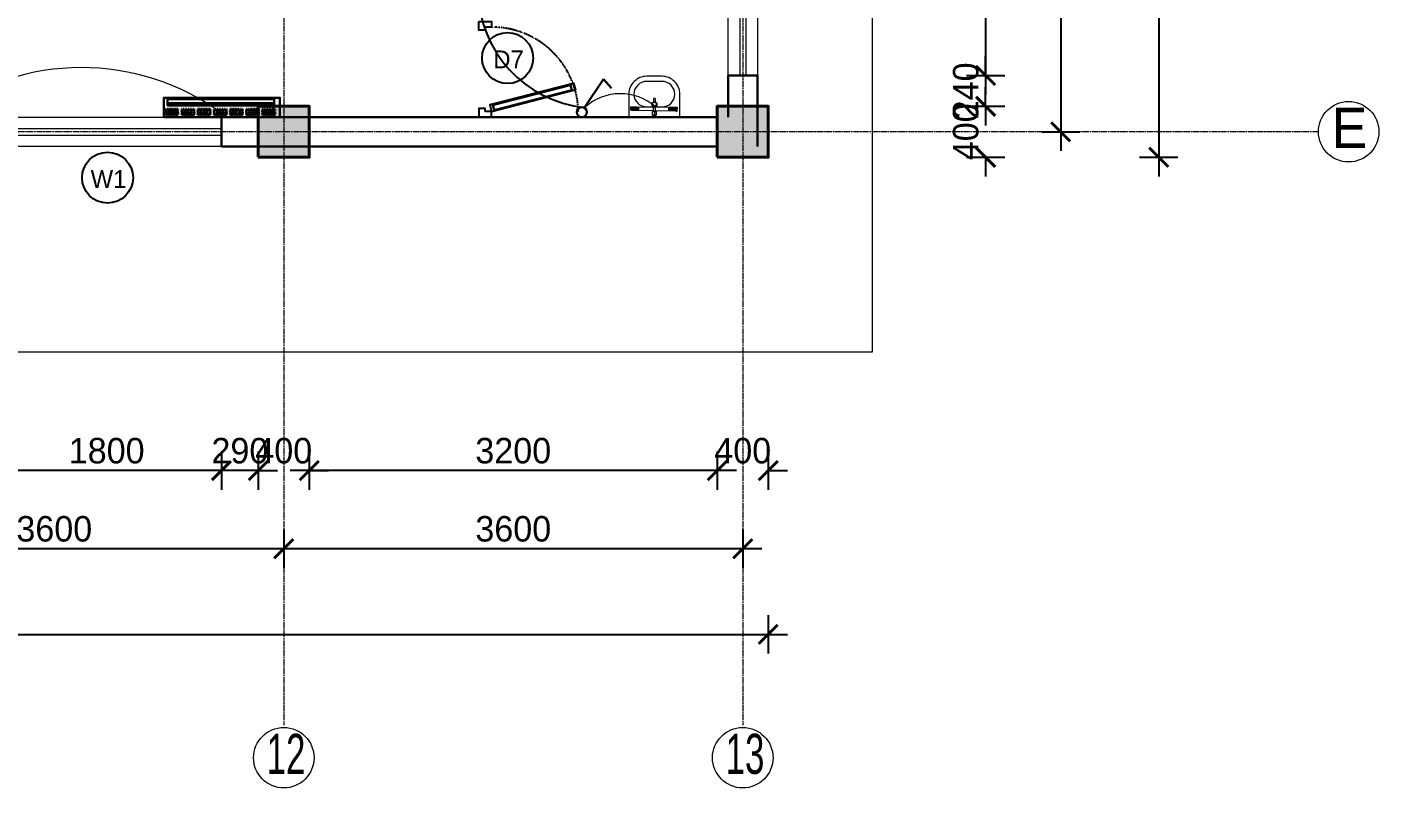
# Model space of a CAD drawing. Header units: inches. Extents: x -3071 to 2534411, y -17796 to 388172.
# Drawn here: x 1701681 to 1712285, y 347001 to 352971 of the extents above; entities that cross this region are included whole.
import ezdxf
from ezdxf.enums import TextEntityAlignment as Align

# ---------------------------------------------------------------- set-up
doc = ezdxf.new("R2010")
doc.units = ezdxf.units.IN
doc.header["$MEASUREMENT"] = 0
for name, pattern in [('ACAD_ISO08W100', [36, 24, -3, 6, -3]), ('CENTER', [2, 1.25, -0.25, 0.25, -0.25]), ('DASHDOT2', [12.7, 6.35, -3.175, 0, -3.175]), ('DASHED', [0.75, 0.5, -0.25]), ('TRAZOS1', [0.15, 0.1, -0.05])]:
    doc.linetypes.add(name, pattern=pattern)
for name, color, linetype, lineweight in [('001-Archi-Opening Tags', 14, 'Continuous', 25), ('001-Archi-Sanitary', 130, 'Continuous', 5), ('002-Archi- Opening', 90, 'Continuous', 25), ('A .4 col', 5, 'Continuous', 40), ('A 0.13 dw', 3, 'Continuous', 13), ('A 0.13 IND DIM', 240, 'Continuous', 13), ('Bed Head Panel 0.9 m', 120, 'Continuous', 30), ('cen', 50, 'ACAD_ISO08W100', 5), ('dotted line', 1, 'DASHED', 9), ('Grid Tag', 6, 'Continuous', 20), ('p1 walls stone outline', 4, 'Continuous', 30), ('Picture Light', 3, 'Continuous', 35), ('Switches', 173, 'Continuous', 15)]:
    doc.layers.add(name, color=color, linetype=linetype, lineweight=lineweight)
for name, color, linetype in [('Bathroom Mirror Light', 111, 'CENTER'), ('ceilling fan', 3, 'Continuous'), ('Wires', 1, 'Continuous')]:
    doc.layers.add(name, color=color, linetype=linetype)
doc.styles.add('Archi 100', font='GOTHIC.TTF', dxfattribs={"height": 200})
doc.styles.add('CG', font='GOTHIC.TTF', dxfattribs={"height": 40})
doc.styles.get("Standard").update_dxf_attribs({"font": 'GOTHIC.TTF'})
doc.dimstyles.new('Archi 100', dxfattribs={"dimtxt": 200, "dimasz": 150, "dimexe": 150, "dimexo": 300, "dimgap": 50, "dimtad": 1, "dimdec": 0, "dimrnd": 5, "dimzin": 0, "dimdsep": 46, "dimtxsty": 'Archi 100', "dimblk": 'ARCHTICK', "dimcen": 0.09, "dimdle": 150, "dimclrd": 256, "dimclre": 256, "dimclrt": 256, "dimadec": 0, "dimazin": 0, "dimtfac": 1, "dimtdec": 0, "dimtix": 1, "dimtofl": 0, "dimtmove": 0, "dimatfit": 3, "dimfxl": 150, "dimfxlon": 1, "dimtolj": 1, "dimtzin": 0, "dimlwd": -1, "dimlwe": -1, "dimarcsym": 0})

# ---------------------------------------------------------------- blocks, each defined once
blk = doc.blocks.new('W2')
at = {"layer": 'A 0.13 dw'}
for points in [[(143910, 195589), (143910, 195359), (142110, 195359), (142110, 195589)], [(142110, 195446), (143910, 195446), (143910, 195496), (142110, 195496)]]:
    blk.add_lwpolyline(points, close=True, dxfattribs=at)
blk = doc.blocks.new('grid')
at = {"layer": 'Grid Tag', "linetype": 'Continuous', "ltscale": 30}
blk.add_circle((51, 48), 264, dxfattribs=at)
blk.add_attdef('GRID', (-143, -93), '', height=200)
blk = doc.blocks.new('window tag')
blk.add_circle((0, 0), 200)
at = {"style": 'Archi 100', "flags": 1}
for tag, p in [('WIDTH', (15, 174.5)), ('HEIGHT', (-4.5, -348.5))]:
    blk.add_attdef(tag, p, '', height=200, dxfattribs=at)
at = {"style": 'Archi 100'}
blk.add_attdef('SYMBOL', text='', height=200, dxfattribs=at).set_placement((8, -10.5), align=Align.MIDDLE_CENTER)
blk = doc.blocks.new('ed 17')
for p, q in [((95, -116), (44, -130)), ((44, -130), (208, -761)), ((50, -152), (101, -138)), ((94, -140), (58, -150)), ((58, -150), (215, -759)), ((94, -140), (251, -750)), ((101, -138), (95, -116)), ((259, -748), (101, -138)), ((101, -138), (259, -748)), ((215, -759), (208, -761)), ((208, -761), (215, -788)), ((251, -750), (215, -759)), ((266, -774), (215, -788)), ((251, -750), (259, -748)), ((259, -748), (266, -774))]:
    blk.add_line(p, q)
for points in [[(44, -80), (67, -80), (67, -30), (0, -30), (0, -130), (44, -130), (208, -761), (215, -788), (266, -774), (259, -748), (101, -138), (101, -138), (95, -116), (44, -130)], [(58, -150), (215, -759), (251, -750), (94, -140)]]:
    blk.add_lwpolyline(points, close=True)
at = {"elevation": 0}
blk.add_lwpolyline([(750, -30), (750, -130), (706, -130), (706, -80), (683, -80), (683, -30)], close=True, dxfattribs=at)
at = {"linetype": 'TRAZOS1'}
blk.add_arc((28, -133), 678, 271.3504, 0.2643, dxfattribs=at)
blk = doc.blocks.new('tap bib short neck plan')
at = {"linetype": 'Continuous'}
blk.add_lwpolyline([(39, 10), (0, 10), (0, -10), (39, -10)], dxfattribs=at)
blk.add_lwpolyline([(74, -8), (95, -8, 1), (95, 8), (74, 8)], format="xyb", dxfattribs=at)
for radius in [20, 15]:
    blk.add_circle((56, 0), radius, dxfattribs=at)
blk = doc.blocks.new('washbasin plan 0400w with tap')
blk.add_lwpolyline([(60, 320, -0.312376), (60, 320), (-60, 320, 0.414214), (-200, 180), (-200, 0), (200, 0), (200, 180, 0.414214)], format="xyb", close=True)
blk.add_lwpolyline([(10, 80), (60, 80, 1), (60, 280), (-60, 280, 1), (-60, 80), (-10, 80)], format="xyb")
at = {"linetype": 'Continuous'}
for points in [[(-14, 45), (14, 45), (14, 15), (-14, 15)], [(-10, 15), (10, 15), (10, 0), (-10, 0)]]:
    blk.add_lwpolyline(points, close=True, dxfattribs=at)
at = {"ltscale": 100, "rotation": 90}
blk.add_blockref('tap bib short neck plan', (0, 45), dxfattribs=at)
blk = doc.blocks.new('_ArchTick')
at = {"color": 0, "linetype": 'ByBlock', "const_width": 0.15}
blk.add_lwpolyline([(-0.5, -0.5), (0.5, 0.5)], dxfattribs=at)
blk = doc.blocks.new('*D1038')
at = {"transparency": 16777216}
for p, q in [((1709200, 354541), (1709200, 352441)), ((1709050, 354391), (1709350, 354391)), ((1709050, 352591), (1709350, 352591))]:
    blk.add_line(p, q, dxfattribs=at)
at = {"layer": 'Defpoints', "color": 0, "transparency": 16777216}
for p in [(1707410, 354391), (1707410, 352591), (1709200, 352591)]:
    blk.add_point(p, dxfattribs=at)
at = {"transparency": 16777216, "xscale": 150, "yscale": 150, "zscale": 150}
for p, rotation in [((1709200, 354391), 90), ((1709200, 352591), 270)]:
    blk.add_blockref('_ArchTick', p, dxfattribs=dict(at, rotation=rotation))
at = {"transparency": 16777216, "insert": (1709045, 353491), "char_height": 200, "attachment_point": 5, "rotation": 90, "style": 'Archi 100'}
blk.add_mtext('\\A1;1800', dxfattribs=at)
blk = doc.blocks.new('*D1039')
at = {"transparency": 16777216}
for p, q in [((1709200, 352591), (1709200, 352741)), ((1709050, 352591), (1709350, 352591)), ((1709050, 352349), (1709350, 352349)), ((1709200, 352349), (1709200, 352199))]:
    blk.add_line(p, q, dxfattribs=at)
at = {"layer": 'Defpoints', "color": 0, "transparency": 16777216}
for p in [(1707410, 352591), (1707495, 352349), (1709200, 352349)]:
    blk.add_point(p, dxfattribs=at)
at = {"transparency": 16777216, "xscale": 150, "yscale": 150, "zscale": 150}
for p, rotation in [((1709200, 352591), 270), ((1709200, 352349), 90)]:
    blk.add_blockref('_ArchTick', p, dxfattribs=dict(at, rotation=rotation))
at = {"transparency": 16777216, "insert": (1709045, 352470), "char_height": 200, "attachment_point": 5, "rotation": 90, "style": 'Archi 100'}
blk.add_mtext('\\A1;240', dxfattribs=at)
blk = doc.blocks.new('*D1040')
at = {"transparency": 16777216}
for p, q in [((1709200, 352349), (1709200, 352499)), ((1709050, 352349), (1709350, 352349)), ((1709050, 351949), (1709350, 351949)), ((1709200, 351949), (1709200, 351799))]:
    blk.add_line(p, q, dxfattribs=at)
at = {"layer": 'Defpoints', "color": 0, "transparency": 16777216}
for p in [(1707495, 352349), (1707495, 351949), (1709200, 351949)]:
    blk.add_point(p, dxfattribs=at)
at = {"transparency": 16777216, "xscale": 150, "yscale": 150, "zscale": 150}
for p, rotation in [((1709200, 352349), 270), ((1709200, 351949), 90)]:
    blk.add_blockref('_ArchTick', p, dxfattribs=dict(at, rotation=rotation))
at = {"transparency": 16777216, "insert": (1709045, 352149), "char_height": 200, "attachment_point": 5, "rotation": 90, "style": 'Archi 100'}
blk.add_mtext('\\A1;400', dxfattribs=at)
blk = doc.blocks.new('*D1044')
at = {"transparency": 16777216}
for p, q in [((1709789, 356899), (1709789, 351999)), ((1709639, 356749), (1709939, 356749)), ((1709639, 352149), (1709939, 352149))]:
    blk.add_line(p, q, dxfattribs=at)
at = {"layer": 'Defpoints', "color": 0, "transparency": 16777216}
for p in [(1707295, 356749), (1707295, 352149), (1709789, 352149)]:
    blk.add_point(p, dxfattribs=at)
at = {"transparency": 16777216, "xscale": 150, "yscale": 150, "zscale": 150}
for p, rotation in [((1709789, 356749), 90), ((1709789, 352149), 270)]:
    blk.add_blockref('_ArchTick', p, dxfattribs=dict(at, rotation=rotation))
at = {"transparency": 16777216, "insert": (1709634, 354449), "char_height": 200, "attachment_point": 5, "rotation": 90, "style": 'Archi 100'}
blk.add_mtext('\\A1;4600', dxfattribs=at)
blk = doc.blocks.new('*D1045')
at = {"transparency": 16777216}
for p, q in [((1710558, 369199), (1710558, 351799)), ((1710408, 369049), (1710708, 369049)), ((1710408, 351949), (1710708, 351949))]:
    blk.add_line(p, q, dxfattribs=at)
at = {"layer": 'Defpoints', "color": 0, "transparency": 16777216}
for p in [(1707495, 369049), (1707495, 351949), (1710558, 351949)]:
    blk.add_point(p, dxfattribs=at)
at = {"transparency": 16777216, "xscale": 150, "yscale": 150, "zscale": 150}
for p, rotation in [((1710558, 369049), 90), ((1710558, 351949), 270)]:
    blk.add_blockref('_ArchTick', p, dxfattribs=dict(at, rotation=rotation))
at = {"transparency": 16777216, "insert": (1710403, 360499), "char_height": 200, "attachment_point": 5, "rotation": 90, "style": 'Archi 100'}
blk.add_mtext('\\A1;17100', dxfattribs=at)
blk = doc.blocks.new('*D1046')
at = {"transparency": 16777216}
for p, q in [((1707095, 349641), (1707095, 349341)), ((1707495, 349641), (1707495, 349341)), ((1707095, 349491), (1706945, 349491)), ((1707495, 349491), (1707645, 349491))]:
    blk.add_line(p, q, dxfattribs=at)
at = {"layer": 'Defpoints', "color": 0, "transparency": 16777216}
for p in [(1707095, 351949), (1707495, 351949), (1707095, 349491)]:
    blk.add_point(p, dxfattribs=at)
at = {"transparency": 16777216, "xscale": 150, "yscale": 150, "zscale": 150}
blk.add_blockref('_ArchTick', (1707095, 349491), dxfattribs=at)
at = {"transparency": 16777216, "xscale": 150, "yscale": 150, "zscale": 150, "rotation": 180}
blk.add_blockref('_ArchTick', (1707495, 349491), dxfattribs=at)
at = {"transparency": 16777216, "insert": (1707295, 349646), "char_height": 200, "attachment_point": 5, "style": 'Archi 100'}
blk.add_mtext('\\A1;400', dxfattribs=at)
blk = doc.blocks.new('*D1047')
at = {"transparency": 16777216}
for p, q in [((1703895, 349641), (1703895, 349341)), ((1707095, 349641), (1707095, 349341)), ((1707245, 349491), (1703745, 349491))]:
    blk.add_line(p, q, dxfattribs=at)
at = {"layer": 'Defpoints', "color": 0, "transparency": 16777216}
for p in [(1703895, 351949), (1707095, 351949), (1703895, 349491)]:
    blk.add_point(p, dxfattribs=at)
at = {"transparency": 16777216, "xscale": 150, "yscale": 150, "zscale": 150, "rotation": 180}
blk.add_blockref('_ArchTick', (1703895, 349491), dxfattribs=at)
at = {"transparency": 16777216, "xscale": 150, "yscale": 150, "zscale": 150}
blk.add_blockref('_ArchTick', (1707095, 349491), dxfattribs=at)
at = {"transparency": 16777216, "insert": (1705495, 349646), "char_height": 200, "attachment_point": 5, "style": 'Archi 100'}
blk.add_mtext('\\A1;3200', dxfattribs=at)
blk = doc.blocks.new('*D1048')
at = {"transparency": 16777216}
for p, q in [((1703495, 349641), (1703495, 349341)), ((1703895, 349641), (1703895, 349341)), ((1703495, 349491), (1703345, 349491)), ((1703895, 349491), (1704045, 349491))]:
    blk.add_line(p, q, dxfattribs=at)
at = {"layer": 'Defpoints', "color": 0, "transparency": 16777216}
for p in [(1703495, 351949), (1703895, 351949), (1703495, 349491)]:
    blk.add_point(p, dxfattribs=at)
at = {"transparency": 16777216, "xscale": 150, "yscale": 150, "zscale": 150}
blk.add_blockref('_ArchTick', (1703495, 349491), dxfattribs=at)
at = {"transparency": 16777216, "xscale": 150, "yscale": 150, "zscale": 150, "rotation": 180}
blk.add_blockref('_ArchTick', (1703895, 349491), dxfattribs=at)
at = {"transparency": 16777216, "insert": (1703695, 349646), "char_height": 200, "attachment_point": 5, "style": 'Archi 100'}
blk.add_mtext('\\A1;400', dxfattribs=at)
blk = doc.blocks.new('*D1049')
at = {"transparency": 16777216}
for p, q in [((1703206, 349641), (1703206, 349341)), ((1703495, 349641), (1703495, 349341)), ((1703206, 349491), (1703056, 349491)), ((1703495, 349491), (1703645, 349491))]:
    blk.add_line(p, q, dxfattribs=at)
at = {"layer": 'Defpoints', "color": 0, "transparency": 16777216}
for p in [(1703206, 352034), (1703495, 351949), (1703206, 349491)]:
    blk.add_point(p, dxfattribs=at)
at = {"transparency": 16777216, "xscale": 150, "yscale": 150, "zscale": 150}
blk.add_blockref('_ArchTick', (1703206, 349491), dxfattribs=at)
at = {"transparency": 16777216, "xscale": 150, "yscale": 150, "zscale": 150, "rotation": 180}
blk.add_blockref('_ArchTick', (1703495, 349491), dxfattribs=at)
at = {"transparency": 16777216, "insert": (1703351, 349646), "char_height": 200, "attachment_point": 5, "style": 'Archi 100'}
blk.add_mtext('\\A1;290', dxfattribs=at)
blk = doc.blocks.new('*D1050')
at = {"transparency": 16777216}
for p, q in [((1701406, 349641), (1701406, 349341)), ((1703206, 349641), (1703206, 349341)), ((1703356, 349491), (1701256, 349491))]:
    blk.add_line(p, q, dxfattribs=at)
at = {"layer": 'Defpoints', "color": 0, "transparency": 16777216}
for p in [(1701406, 352034), (1703206, 352034), (1701406, 349491)]:
    blk.add_point(p, dxfattribs=at)
at = {"transparency": 16777216, "xscale": 150, "yscale": 150, "zscale": 150, "rotation": 180}
blk.add_blockref('_ArchTick', (1701406, 349491), dxfattribs=at)
at = {"transparency": 16777216, "xscale": 150, "yscale": 150, "zscale": 150}
blk.add_blockref('_ArchTick', (1703206, 349491), dxfattribs=at)
at = {"transparency": 16777216, "insert": (1702306, 349646), "char_height": 200, "attachment_point": 5, "style": 'Archi 100'}
blk.add_mtext('\\A1;1800', dxfattribs=at)
blk = doc.blocks.new('*D1074')
at = {"transparency": 16777216}
for p, q in [((1703695, 349028), (1703695, 348728)), ((1707295, 349028), (1707295, 348728)), ((1707445, 348878), (1703545, 348878))]:
    blk.add_line(p, q, dxfattribs=at)
at = {"layer": 'Defpoints', "color": 0, "transparency": 16777216}
for p in [(1703695, 352149), (1707295, 352149), (1703695, 348878)]:
    blk.add_point(p, dxfattribs=at)
at = {"transparency": 16777216, "xscale": 150, "yscale": 150, "zscale": 150, "rotation": 180}
blk.add_blockref('_ArchTick', (1703695, 348878), dxfattribs=at)
at = {"transparency": 16777216, "xscale": 150, "yscale": 150, "zscale": 150}
blk.add_blockref('_ArchTick', (1707295, 348878), dxfattribs=at)
at = {"transparency": 16777216, "insert": (1705495, 349033), "char_height": 200, "attachment_point": 5, "style": 'Archi 100'}
blk.add_mtext('\\A1;3600', dxfattribs=at)
blk = doc.blocks.new('*D1075')
at = {"transparency": 16777216}
for p, q in [((1700095, 349028), (1700095, 348728)), ((1703695, 349028), (1703695, 348728)), ((1703845, 348878), (1699945, 348878))]:
    blk.add_line(p, q, dxfattribs=at)
at = {"layer": 'Defpoints', "color": 0, "transparency": 16777216}
for p in [(1700095, 352149), (1703695, 352149), (1700095, 348878)]:
    blk.add_point(p, dxfattribs=at)
at = {"transparency": 16777216, "xscale": 150, "yscale": 150, "zscale": 150, "rotation": 180}
blk.add_blockref('_ArchTick', (1700095, 348878), dxfattribs=at)
at = {"transparency": 16777216, "xscale": 150, "yscale": 150, "zscale": 150}
blk.add_blockref('_ArchTick', (1703695, 348878), dxfattribs=at)
at = {"transparency": 16777216, "insert": (1701895, 349033), "char_height": 200, "attachment_point": 5, "style": 'Archi 100'}
blk.add_mtext('\\A1;3600', dxfattribs=at)
blk = doc.blocks.new('*D1086')
at = {"transparency": 16777216}
for p, q in [((1668422, 348356), (1668422, 348056)), ((1707495, 348356), (1707495, 348056)), ((1668272, 348206), (1707645, 348206))]:
    blk.add_line(p, q, dxfattribs=at)
at = {"layer": 'Defpoints', "color": 0, "transparency": 16777216}
for p in [(1668422, 354894), (1707495, 351949), (1707495, 348206)]:
    blk.add_point(p, dxfattribs=at)
at = {"transparency": 16777216, "xscale": 150, "yscale": 150, "zscale": 150, "rotation": 180}
blk.add_blockref('_ArchTick', (1668422, 348206), dxfattribs=at)
at = {"transparency": 16777216, "xscale": 150, "yscale": 150, "zscale": 150}
blk.add_blockref('_ArchTick', (1707495, 348206), dxfattribs=at)
at = {"transparency": 16777216, "insert": (1687958, 348361), "char_height": 200, "attachment_point": 5, "style": 'Archi 100'}
blk.add_mtext('\\A1;39075', dxfattribs=at)
blk = doc.blocks.new('A$C4D5976BB')
at = {"layer": 'Bed Head Panel 0.9 m', "ltscale": 3}
h = blk.add_hatch(dxfattribs=at)
h.set_pattern_fill('ANSI31', color=3)
h.set_pattern_definition([(45, (-1392270.40026, 1470343.87933), (-0.088388347648, 0.088388347648), [])])
h.paths.add_polyline_path([(44, 59), (870, 59), (870, 43), (44, 43)])
for points in [[(0, 150), (900, 150), (900, 0), (0, 0)], [(44, 129), (74, 129), (74, 96), (44, 96)], [(75, 129), (87, 129), (87, 95), (75, 95)], [(75, 129), (87, 129), (87, 96), (75, 96)], [(99, 129), (87, 129), (87, 95), (99, 95)], [(99, 129), (87, 129), (87, 96), (99, 96)], [(131, 129), (101, 129), (101, 96), (131, 96)], [(166, 129), (210, 129), (210, 96), (166, 96)], [(258, 129), (215, 129), (215, 96), (258, 96)], [(291, 129), (335, 129), (335, 96), (291, 96)], [(383, 129), (340, 129), (340, 96), (383, 96)], [(416, 129), (460, 129), (460, 96), (416, 96)], [(508, 129), (465, 129), (465, 96), (508, 96)], [(541, 129), (585, 129), (585, 96), (541, 96)], [(633, 129), (590, 129), (590, 96), (633, 96)], [(666, 129), (710, 129), (710, 96), (666, 96)], [(758, 129), (715, 129), (715, 96), (758, 96)], [(794, 129), (824, 129), (824, 96), (794, 96)], [(825, 129), (837, 129), (837, 95), (825, 95)], [(825, 129), (837, 129), (837, 96), (825, 96)], [(849, 129), (837, 129), (837, 95), (849, 95)], [(849, 129), (837, 129), (837, 96), (849, 96)], [(881, 129), (851, 129), (851, 96), (881, 96)]]:
    blk.add_lwpolyline(points, close=True, dxfattribs=at)
at = {"layer": 'Bed Head Panel 0.9 m', "linetype": 'DASHDOT2', "lineweight": 30}
for points in [[(37, 135), (137, 135), (137, 85), (37, 85)], [(162, 135), (262, 135), (262, 85), (162, 85)], [(287, 135), (387, 135), (387, 85), (287, 85)], [(412, 135), (512, 135), (512, 85), (412, 85)], [(537, 135), (637, 135), (637, 85), (537, 85)], [(662, 135), (762, 135), (762, 85), (662, 85)], [(787, 135), (887, 135), (887, 85), (787, 85)]]:
    blk.add_lwpolyline(points, close=True, dxfattribs=at)
at = {"layer": 'Bed Head Panel 0.9 m', "lineweight": 30, "ltscale": 3}
for points in [[(44, 59), (870, 59), (870, 43), (44, 43)], [(44, 43), (870, 43), (870, 10), (44, 10)]]:
    blk.add_lwpolyline(points, close=True, dxfattribs=at)
at = {"layer": 'Bed Head Panel 0.9 m', "ltscale": 3}
for centre, radius in [((50, 103), 2.31), ((52, 111), 1.31), ((58, 123), 2.31), ((65, 111), 1.31), ((67, 103), 2.31), ((107, 103), 2.31), ((109, 111), 1.31), ((115, 123), 2.31), ((123, 111), 1.31), ((124, 103), 2.31), ((188, 114), 4.62), ((188, 114), 3.43), ((188, 114), 2.31), ((236, 114), 4.62), ((236, 114), 3.43), ((236, 114), 2.31), ((313, 114), 4.62), ((313, 114), 3.43), ((313, 114), 2.31), ((361, 114), 4.62), ((361, 114), 3.43), ((361, 114), 2.31), ((438, 114), 4.62), ((438, 114), 3.43), ((438, 114), 2.31), ((486, 114), 4.62), ((486, 114), 3.43), ((486, 114), 2.31), ((563, 114), 4.62), ((563, 114), 3.43), ((563, 114), 2.31), ((611, 114), 4.62), ((611, 114), 3.43), ((611, 114), 2.31), ((688, 114), 4.62), ((688, 114), 3.43), ((688, 114), 2.31), ((736, 114), 4.62), ((736, 114), 3.43), ((736, 114), 2.31), ((800, 103), 2.31), ((802, 111), 1.31), ((808, 123), 2.31), ((815, 111), 1.31), ((817, 103), 2.31), ((857, 103), 2.31), ((859, 111), 1.31), ((865, 123), 2.31), ((873, 111), 1.31), ((874, 103), 2.31)]:
    blk.add_circle(centre, radius, dxfattribs=at)
blk = doc.blocks.new('PL light')
at = {"layer": 'Picture Light', "ltscale": 3}
h = blk.add_hatch(dxfattribs=at)
h.set_pattern_fill('STEEL', color=256, scale=6.073914, angle=30, style=0)
h.set_pattern_definition([(75, (767072.6998, 15027.03445), (-0.733368774, 0.1965055708), []), (75, (767072.51, 15027.3632), (-0.733368774, 0.1965055708), [])])
h.paths.add_polyline_path([(886578.6, -139924), (886578.6, -139940.2), (886607.7, -139940.2), (886607.7, -139924)])
h.paths.add_polyline_path([(886742.5, -139924), (886742.5, -139940.2), (886773.3, -139940.2, -0.797089), (886773.3, -139930.7), (886773.3, -139924)])
at = {"layer": 'Picture Light', "linetype": 'Continuous', "lineweight": 13}
for p, q in [((886607.7, -139924), (886607.7, -139940.2)), ((886742.5, -139924), (886742.5, -139940.2)), ((886677.3, -139940.2), (886677.3, -139967.2))]:
    blk.add_line(p, q, dxfattribs=at)
blk.add_lwpolyline([(886578.6, -139924), (886773.3, -139924), (886773.3, -139940.2), (886578.6, -139940.2)], close=True, dxfattribs=at)
blk = doc.blocks.new('1 WAY')
at = {"layer": 'Switches', "lineweight": 30}
for p, q in [((1.76, 2.13), (6.02, 8.52)), ((6.02, 8.52), (7.78, 6.51))]:
    blk.add_line(p, q, dxfattribs=at)
blk.add_circle((1.13, 1.13), 1.13, dxfattribs=at)

msp = doc.modelspace()

# ---------------------------------------------------------------- hatches: boundary and pattern name
at = {"layer": 'A .4 col', "linetype": 'Continuous'}
h = msp.add_hatch(color=256, dxfattribs=at)
h.dxf.hatch_style = 1
h.paths.add_polyline_path([(1703495.4, 351949.4), (1703895.4, 351949.4), (1703895.4, 352349.4), (1703495.4, 352349.4)])
h = msp.add_hatch(color=256, dxfattribs=at)
h.dxf.hatch_style = 1
h.paths.add_polyline_path([(1707095.4, 351949.4), (1707495.4, 351949.4), (1707495.4, 352349.4), (1707095.4, 352349.4)])

# ---------------------------------------------------------------- linework, layer by layer
for points in [[(1703495.4, 351949.4), (1703895.4, 351949.4), (1703895.4, 352349.4), (1703495.4, 352349.4)], [(1707095.4, 351949.4), (1707495.4, 351949.4), (1707495.4, 352349.4), (1707095.4, 352349.4)]]:
    msp.add_lwpolyline(points, close=True, dxfattribs=at)
at = {"layer": 'cen', "ltscale": 2}
for p, q in [((1703695.4, 374438.91), (1703695.4, 347494.76)), ((1707295.4, 374438.91), (1707295.4, 347494.76)), ((1711810.4, 352149.4), (1664130.4, 352149.4))]:
    msp.add_line(p, q, dxfattribs=at)
at = {"layer": 'Defpoints'}
msp.add_arc((1706154.72, 353269.63, 0), 936.26, 181.051342, 263.878354, dxfattribs=at)
at = {"layer": 'dotted line', "linetype": 'Continuous', "ltscale": 1000}
for p, q in [((1708310.4, 369865.17), (1708310.4, 350419.36)), ((1708310.4, 350419.36), (1686520.4, 350419.36))]:
    msp.add_line(p, q, dxfattribs=at)
at = {"layer": 'p1 walls stone outline'}
for p, q in [((1707180.4, 352591.11), (1707180.4, 352264.17)), ((1707180.4, 352591.11), (1707410.4, 352591.11)), ((1707410.4, 352591.11), (1707410.4, 352034.17)), ((1707095.4, 352264.4), (1703206.01, 352264.4)), ((1703206.01, 352264.4), (1703206.01, 352034.4)), ((1703206.01, 352264.4), (1703206.01, 352034.4)), ((1703495.4, 352034.4), (1703495.4, 352264.4)), ((1707095.4, 352034.4), (1707095.4, 352264.4)), ((1707095.4, 352034.4), (1703206.01, 352034.4))]:
    msp.add_line(p, q, dxfattribs=at)
at = {"layer": 'Wires', "lineweight": 9}
for centre, radius, start, end in [((1702107.86, 350782.2), 1870.55, 53.482231, 126.809902), ((1706336.1, 352030.27), 417.4, 48.597249, 132.356801)]:
    msp.add_arc(centre, radius, start, end, dxfattribs=at)

# ---------------------------------------------------------------- block references
ref = msp.add_blockref('grid', (1712001.47, 352106.3), dxfattribs=dict(xscale=0.8987445155798923, yscale=0.8987445155798923, zscale=0.8987445155798923))
ref.add_attrib('GRID', 'E', (1711912.93, 352022.52), dxfattribs={"height": 314.56})
ref = msp.add_blockref('grid', (1703649.18, 347195.17), dxfattribs=dict(xscale=0.8987445155798923, yscale=0.8987445155798923, zscale=0.8987445155798923))
ref.add_attrib('GRID', '12', (1703560.64, 347111.39), dxfattribs={"height": 314.561, "width": 0.65})
ref = msp.add_blockref('grid', (1707249.18, 347195.17), dxfattribs=dict(xscale=0.8987445155798923, yscale=0.8987445155798923, zscale=0.8987445155798923))
ref.add_attrib('GRID', '13', (1707160.64, 347111.39), dxfattribs={"height": 314.561, "width": 0.65})
at = {"layer": '001-Archi-Opening Tags'}
ref = msp.add_blockref('window tag', (1705450.14, 352727.56, 0), dxfattribs=at)
ref.add_attrib('SYMBOL', 'D7', dxfattribs={"layer": '0', "height": 140, "style": 'CG'}).set_placement((1705458.14, 352717.06, 0), align=Align.MIDDLE_CENTER)
ref = msp.add_blockref('window tag', (1702312.57, 351788.98), dxfattribs=at)
ref.add_attrib('SYMBOL', 'W1', dxfattribs={"layer": '0', "height": 140, "style": 'CG'}).set_placement((1702320.57, 351778.48), align=Align.MIDDLE_CENTER)
at = {"layer": '001-Archi-Sanitary'}
msp.add_blockref('washbasin plan 0400w with tap', (1706601.65, 352264.4), dxfattribs=at)
at = {"layer": '002-Archi- Opening', "rotation": 90}
msp.add_blockref('ed 17', (1705194.71, 352264.4), dxfattribs=at)
at = {"layer": 'A 0.13 IND DIM', "rotation": 90}
msp.add_blockref('W2', (1902769, 210480.84), dxfattribs=at)
at = {"layer": 'A 0.13 IND DIM'}
msp.add_blockref('W2', (1559295.35, 156675.8), dxfattribs=at)
at = {"layer": 'Bathroom Mirror Light', "linetype": 'Continuous', "lineweight": 0, "xscale": 1.829903905978427, "yscale": 1.829903905978427, "zscale": 1.829903905978427, "rotation": 359.3858265930343}
msp.add_blockref('PL light', (86906.1, 625768.43), dxfattribs=at)
at = {"layer": 'Bed Head Panel 0.9 m', "lineweight": 0, "ltscale": 3, "xscale": 1.0125, "yscale": 1.0125, "zscale": 1.0125, "rotation": 180}
msp.add_blockref('A$C4D5976BB', (1703664.38, 352416.27), dxfattribs=at)
at = {"layer": 'ceilling fan', "lineweight": -3, "xscale": 34.89373264493602, "yscale": 34.89373264493602, "zscale": 34.89373264493602}
msp.add_blockref('1 WAY', (1705993.63, 352264.4), dxfattribs=at)

# ---------------------------------------------------------------- dimensions: what is measured, and where the dimension line sits
dim = msp.add_linear_dim(base=(1710558.5, 351949.4), p1=(1707495.4, 369049.4), p2=(1707495.4, 351949.4), angle=90, dimstyle='Archi 100')
dim.commit()
dim.dimension.update_dxf_attribs({"geometry": '*D1045', "text_midpoint": (1710403.46, 360499.4)})
for base, p1, p2, picture, middle in [((1709788.73, 352149.4), (1707295.4, 356749.4), (1707295.4, 352149.4), '*D1044', (1709633.7, 354449.4)), ((1709199.57, 352591.11), (1707410.4, 354390.99), (1707410.4, 352591.11), '*D1038', (1709044.54, 353491.05)), ((1709199.57, 352349.4), (1707410.4, 352591.11), (1707495.4, 352349.4), '*D1039', (1709044.54, 352470.26)), ((1709199.57, 351949.4), (1707495.4, 352349.4), (1707495.4, 351949.4), '*D1040', (1709044.54, 352149.4))]:
    dim = msp.add_linear_dim(base=base, p1=p1, p2=p2, angle=90, dimstyle='Archi 100', override={"dimtmove": 1})
    dim.commit()
    dim.dimension.update_dxf_attribs({"geometry": picture, "text_midpoint": middle})
for base, p1, p2, picture, middle in [((1707495.4, 348205.99), (1668421.51, 354894.41), (1707495.4, 351949.4), '*D1086', (1687958.46, 348361.02)), ((1703695.4, 348877.81), (1707295.4, 352149.4), (1703695.4, 352149.4), '*D1074', (1705495.4, 349032.84)), ((1707095.4, 349491.06), (1707495.4, 351949.4), (1707095.4, 351949.4), '*D1046', (1707295.4, 349646.1))]:
    dim = msp.add_linear_dim(base=base, p1=p1, p2=p2, dimstyle='Archi 100')
    dim.commit()
    dim.dimension.update_dxf_attribs({"geometry": picture, "text_midpoint": middle})
for base, p1, p2, picture, middle in [((1700095.4, 348877.81), (1703695.4, 352149.4), (1700095.4, 352149.4), '*D1075', (1701895.4, 349032.84)), ((1701405.62, 349491.06), (1703206.01, 352034.4), (1701405.62, 352034.4), '*D1050', (1702305.81, 349646.1)), ((1703206.01, 349491.06), (1703495.4, 351949.4), (1703206.01, 352034.4), '*D1049', (1703350.71, 349646.1)), ((1703495.4, 349491.06), (1703895.4, 351949.4), (1703495.4, 351949.4), '*D1048', (1703695.4, 349646.1)), ((1703895.4, 349491.06), (1707095.4, 351949.4), (1703895.4, 351949.4), '*D1047', (1705495.4, 349646.1))]:
    dim = msp.add_linear_dim(base=base, p1=p1, p2=p2, dimstyle='Archi 100', override={"dimtmove": 1})
    dim.commit()
    dim.dimension.update_dxf_attribs({"geometry": picture, "text_midpoint": middle})

doc.saveas('drawing.dxf')
